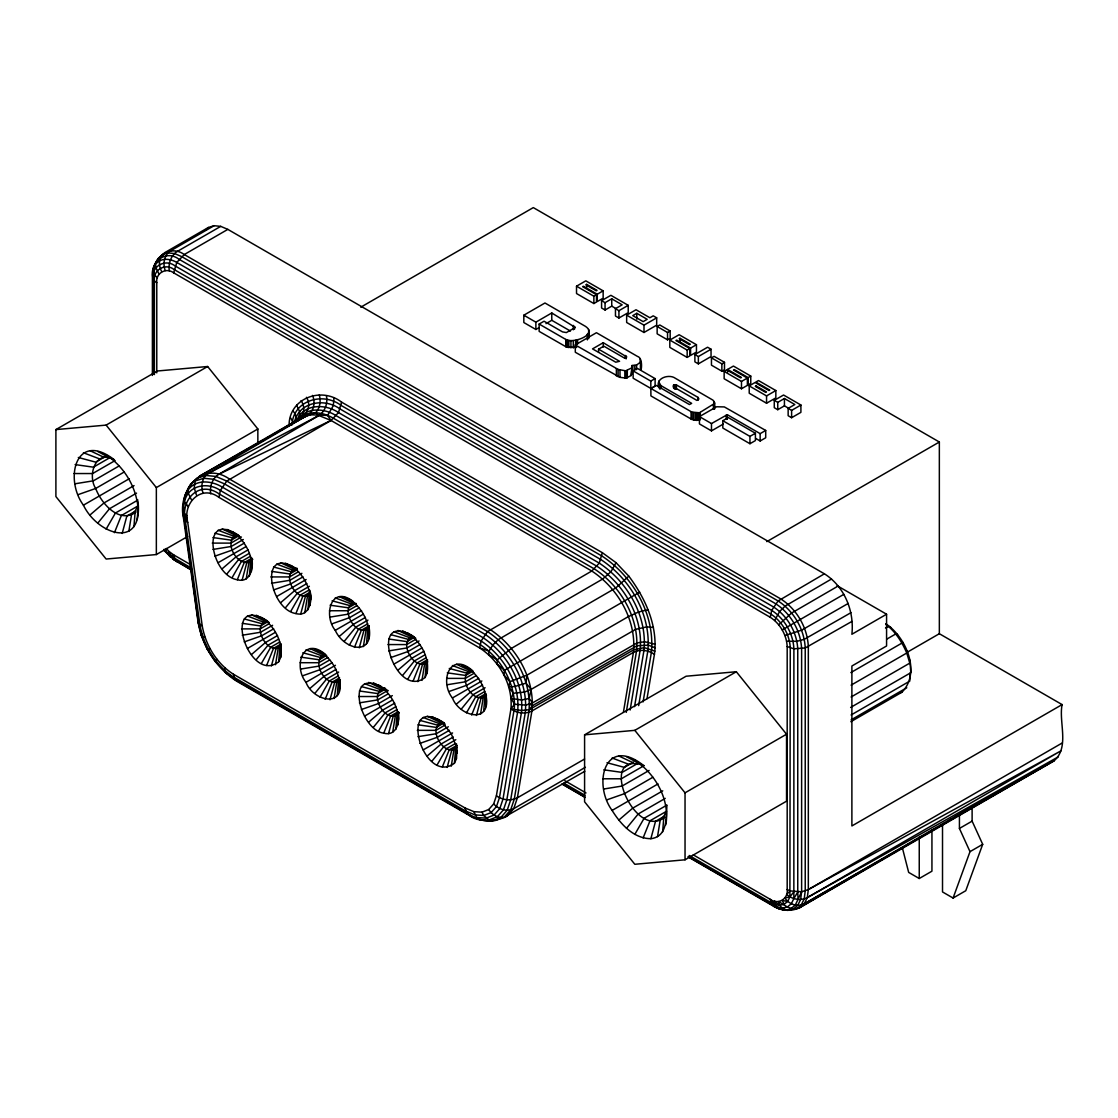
<?xml version="1.0" encoding="UTF-8"?>
<svg xmlns="http://www.w3.org/2000/svg" width="1118" height="1118" viewBox="0 0 1118 1118"><rect width="100%" height="100%" fill="white"/><g stroke="black" fill="none" stroke-linecap="round" stroke-linejoin="round"><path stroke-width="1.5" d="M688.926 857.059L774.872 906.474L782.195 908.123L787.351 906.991L791.334 903.721L793.85 898.565L793.892 648.817C793.151 633.487 784.598 618.673 771.686 610.358L175.107 265.93C165.212 258.3 151.237 266.363 152.9 278.759L152.9 374.209M114.106 459.61C76.164 430.458 63.866 478.574 83.417 505.182C97.685 534.795 143.244 550.238 138.031 501.465M237.309 579.739C249.999 583.442 254.024 567.804 251.69 558.273L244.213 562.592L237.309 579.739C210.212 575.477 199.381 509.095 238.805 535.48M278.675 661.786L280.66 657.384L280.967 644.052L279.919 646.386L278.675 661.786C248.266 685.334 220.316 592.833 266.769 620.476M295.893 613.558C308.568 617.262 312.607 601.624 310.259 592.093L302.782 596.411L295.893 613.558C268.795 609.296 257.965 542.915 297.388 569.3M325.352 654.296C303.006 635.569 292.944 666.188 305.983 682.301C312.956 700.944 345.476 709.064 339.509 679.534M353.316 601.582C331.068 584.155 323.018 615.473 335.26 630.342C344.023 650.047 374.809 657.188 368.842 625.912M383.754 733.142C396.443 736.86 400.482 721.208 398.134 711.691L390.657 716.009L383.754 733.142C360.094 730.278 343.981 667.795 381.266 686.578M425.119 677.466L427.104 673.078L427.425 659.732L426.363 662.066L425.119 677.466C394.71 701.028 366.76 608.527 413.213 636.17M454.411 763.245L456.396 758.856L456.703 745.51L455.655 747.844L454.411 763.245C422.814 786.765 396.359 692.168 443.832 722.703M471.796 669.989C449.45 651.249 439.388 681.882 452.427 697.981C459.4 716.638 491.92 724.744 485.953 695.228M642.794 764.852C604.852 735.686 592.554 783.802 612.105 810.424C620.602 824.106 633.501 838.57 650.872 838.696C667.656 836.627 666.146 817.705 666.915 805.114M647.001 698.68L654.421 654.407C648.468 650.089 640.055 648.971 633.431 652.381L531.916 710.978C525.292 714.388 516.893 713.27 510.94 708.952C513.106 684.943 499.55 660.962 479.692 647.937L218.946 497.384C201.1 483.856 182.22 503.701 187.712 522.344L202.246 625.968C205.67 645.352 216.766 663.617 233.494 674.28L465.158 808.035L473.892 811.654L481.97 812.171L488.734 809.516L493.667 803.912L496.392 795.792L510.94 708.952L514.518 704.242C513.679 680.401 499.914 657.496 480.055 644.569L219.31 494.016C198.711 479.594 180.222 500.151 185.378 521.128L199.912 624.752C203.63 645.813 215.676 665.657 233.844 677.229L465.521 810.983L475.01 814.924L483.773 815.469L491.123 812.604L496.49 806.511L499.453 797.693L514.28 708.728L514.518 704.242L511.206 698.498L513.344 693.272L508.83 686.871L509.892 681.687L503.994 675.048L504.428 670.283L497.133 664.022L497.286 659.844L511.415 648.37L615.836 587.928L628.791 576.133L616.032 562.675L602.35 552.697L341.605 402.159C321.285 386.157 288.612 398.427 289.087 425.804M465.158 808.035C468.149 824.05 496.713 822.205 507.153 816.126L513.749 808.649L517.382 797.819L531.916 710.978C535.159 679.059 516.586 646.875 490.271 629.616L229.525 479.077C201.911 459.833 177.399 491.333 183.436 517.802L197.984 621.44C201.883 645.547 215.942 667.935 236.583 681.128L468.246 814.868C477.973 819.564 491.165 824.539 501.13 817.929M654.421 654.407C658.097 626.192 645.421 598.228 628.791 576.133M309.952 605.439L310.077 590.444M456.396 758.856L456.521 743.861M885.722 623.704C906.223 637.274 921.162 672.379 901.988 692.182L850.84 721.711M616.032 562.675L611.001 571.689L602.728 578.998L498.39 639.524L492.94 644.904L488.971 651.067L488.79 654.729L497.286 659.844M488.734 809.516C491.962 814.631 497.971 818.39 504.148 817.272L510.688 809.865L514.294 799.132L528.828 712.292C532.28 680.555 513.511 648.789 487.532 631.614L226.786 481.075L215.928 476.45L205.824 475.457L197.131 478.141L188.83 486.931L184.177 498.656L183.352 511.834L198.459 623.215L201.645 636.366L204.985 637.246M154.396 374.558L154.396 280.842C152.914 269.871 165.296 262.73 174.059 269.494L770.623 613.922C782.055 621.273 789.629 634.381 790.272 647.965L789.895 896.888L787.687 901.415L784.179 904.294L779.665 905.287L773.223 903.833L689.149 855.48M191.038 569.914L174.296 560.006L164.066 550.517L164.164 549.287L171.613 556.498L190.745 567.734M133.936 526.676L135.18 511.275L137.458 506.244M249.384 576.008L250.628 560.607L251.69 558.273M307.953 609.827L309.211 594.427L310.259 592.093M337.245 695.606L338.488 680.205L339.551 677.871L332.074 682.19L325.184 699.323M366.536 643.647L367.78 628.246C355.021 638.588 337.902 603.902 355.887 603.482M395.828 729.425L397.072 714.025L398.134 711.691M483.689 711.286L484.946 695.885L485.995 693.551L478.518 697.87L471.628 715.017M662.625 831.904L663.868 816.503L666.146 811.472M693.244 854.851L770.26 899.333C777.807 905.147 788.456 898.998 787.184 889.565L787.184 646.581C786.625 634.898 780.098 623.62 770.26 617.29L173.695 272.862L176.784 262.437L184.26 254.541L227.834 229.386L824.399 573.813C844.467 586.433 854.418 611.071 851.888 634.255L886.574 614.229L886.574 645.98L851.888 666.007L851.888 825.95L1062.1 704.592C1058.55 722.326 1069.856 747.145 1054.05 760.841L799.412 907.816C791.334 911.575 781.664 911.016 774.019 906.488L687.933 856.793M218.946 497.384L220.358 490.467L226.786 481.075L331.026 420.466L338.502 412.57L341.605 402.159M602.35 552.697L599.262 563.123L591.785 571.019L487.532 631.614L481.117 641.005L479.692 647.937L488.971 651.067M770.26 617.29L771.686 610.358L778.1 600.967L824.399 573.813M655.218 644.275L644.653 641.746L637.176 642.892L532.559 702.873L529.191 698.457L531.12 689.401L526.033 683.084L526.899 675.188L628.414 616.577L638.56 612.021L648.133 609.659M156.772 372.867L156.772 282.63C155.5 273.183 166.149 267.034 173.695 272.862M137.137 519.577L138.227 507.544M187.223 515.705C179.383 511.792 185.029 502.317 184.749 495.959L190.465 484.318L199.619 476.114L298.632 419.208C308.205 409.635 323.214 412.011 333.765 418.467L594.51 569.02C621.063 586.419 639.789 618.869 636.519 651.081L626.262 712.376M251.368 571.619L252.039 558.399M280.66 657.384C283.329 641.858 274.273 625.828 261.458 617.415M339.229 691.203L339.914 679.52M368.521 639.258L369.206 626.038M397.812 725.037L398.497 711.803M427.104 673.078C429.773 657.538 420.717 641.522 407.902 633.095M485.687 706.897L486.358 695.214M665.825 824.818C670.143 799.719 655.525 773.852 634.814 760.24M910.262 672.938L909.772 681.114L851.105 714.975M152.397 375.438L152.397 276.523C150.525 261.822 165.869 249.216 178.978 259.236L775.557 603.664C790.719 613.419 800.767 630.818 801.62 648.817L801.62 891.787L800.642 899.431L797.749 905.356L793.179 909.102L787.351 906.991L778.729 901.597L779.665 905.287L782.195 908.123L787.268 910.401L799.412 907.816L895.979 851.483M799.412 907.816L804.233 903.861L807.294 897.614L808.328 889.565L808.328 646.581C807.42 627.603 796.827 609.254 780.839 598.969L184.26 254.541C171.236 244.926 155.57 255.687 153.222 269.704L155.067 275.349L157.345 277.907M128.822 531.399L131.547 514.629L135.18 511.275M246.226 578.942L248.951 562.172L250.628 560.607M275.517 664.707L278.242 647.937L279.919 646.386M304.795 612.762L307.52 595.992L309.211 594.427M334.086 698.526L336.811 681.756L338.488 680.205M363.378 646.581L366.103 629.811L369.122 628.064M392.67 732.346L395.395 715.576L397.072 714.025M421.961 680.401L424.686 663.631L426.363 662.066M451.253 766.165L453.978 749.395L455.655 747.844M480.53 714.22L483.255 697.45L484.946 695.885M657.524 836.641L660.249 819.871L663.868 816.503M658.837 387.834C655.106 378.667 667.222 374.39 673.805 377.381L712.977 400.16L714.5 402.55L714.514 409.328M224.746 667.809L224.704 672.016L232.516 677.173M623.453 711.97L633.431 652.381C636.673 620.448 618.1 588.278 591.785 571.019L331.026 420.466L318.896 415.519L315.737 412.682L298.632 419.208L252.458 446.781M630.133 710.014L640.111 650.41C643.465 617.415 624.263 584.169 597.068 566.323L336.322 415.784C324.486 407.958 305.032 406.686 297.458 420.913C305.13 415.7 312.579 407.106 306.458 397.309M634.549 706.632L643.954 650.438C647.434 616.172 627.505 581.639 599.262 563.123L338.502 412.57C325.464 403.626 303.775 403.654 296.829 420.172L295.208 413.912L293.056 410.991M638.671 705.64L647.797 651.151C651.445 615.235 630.538 579.04 600.939 559.615L340.193 409.076C324.555 397.421 298.017 401.907 294.23 423.261L290.54 417.922M643.088 701.894L651.361 652.507C655.204 614.662 633.193 576.525 601.987 556.065L341.242 405.527C323.242 391.524 293.042 400.216 291.994 424.952M641.285 361.561L636.561 365.069L632.089 365.502L631.209 375.48L626.192 378.094L620.001 377.367L575.295 352.254L575.295 344.931L596.439 332.717L637.539 356.446C644.96 358.347 639.566 381.35 640.53 362.763M641.187 369.415L641.159 367.962M631.209 375.48L632.089 365.502M183.352 507.362L183.422 514.35L187.279 517.872M202.037 634.074L201.352 635.359L207.403 649.544L209.918 648.552M299.107 418.272L299.694 411.801L296.605 405.177M183.422 510.143L183.604 516.935L187.447 520.08M122.183 533.454L126.837 516.097L135.837 510.884M242.103 580.214L246.757 562.843L252.78 559.363M271.394 665.979L276.048 648.622L280.562 646.008M300.686 614.034L305.34 596.663L309.854 594.049M329.978 699.798L334.631 682.441L339.145 679.828M359.255 647.853L363.909 630.482L368.437 627.869M388.547 733.618L393.201 716.261L399.238 712.781M417.839 681.673L422.492 664.302L427.02 661.688M447.13 767.437L451.784 750.08L456.298 747.467M476.422 715.492L481.075 698.121L485.589 695.508M650.872 838.696L655.525 821.325L664.525 816.126M907.257 651.193L906.768 653.024L909.772 663.128L851.105 697.003M942.516 824.623L942.516 891.94L953.081 898.047L970.005 851.65L982.694 844.328L972.115 821.129L972.115 807.392M982.694 844.328L965.77 890.725L953.081 898.047M774.648 620.476L779.679 611.462L785.129 606.082L831.512 579.012M114.441 532.685L121.331 515.552L137.849 506.007M266.601 665.503L273.491 648.37L281.037 644.01M354.462 647.378L361.366 630.231L368.898 625.884M413.045 681.197L419.949 664.05L427.481 659.704M442.337 766.962L449.226 749.829L456.773 745.468M643.13 837.927L650.019 820.78L666.538 811.249M658.837 381.979L660.934 385.626L691.679 403.374L689.429 404.534L656.35 385.43L650.914 388.575L655.106 385.934L655.106 378.611L637.442 368.409L633.137 370.896L633.137 378.219L691.832 412.081L699.463 412.78L714.514 403.472M790.286 910.29C784.403 909.325 776.213 910.387 773.223 903.833L774.648 901.192C775.585 909.032 784.403 911.715 790.915 908.654L795.303 905.063L801.62 891.787L808.328 889.565L1061.164 750.723L807.294 897.614C800.614 901.038 791.949 899.403 786.611 894.288L790.272 890.934L801.62 891.787M106.126 529.149L115.433 513.036L137.947 500.039M232.167 577.545L241.474 561.432L250.516 556.205M290.75 611.364L300.043 595.251L309.099 590.024M261.458 663.323L270.766 647.196L279.807 641.984M349.319 645.184L358.626 629.071L367.668 623.844M320.027 697.143L329.335 681.016L338.377 675.803M407.902 679.003L417.21 662.89L426.251 657.663M378.611 730.962L387.918 714.835L396.96 709.623M466.486 712.823L475.779 696.71L484.835 691.483M437.194 764.782L446.501 748.655L455.543 743.442M634.814 834.391L644.122 818.278L666.635 805.267M793.85 898.565L797.749 892.094L797.749 649.111C796.952 632.271 787.547 615.99 773.363 606.864L176.784 262.437C170.271 258.51 160.643 257.433 155.668 264.323L155.877 267.649L159.035 274.162M216.682 659.005L215.816 662.247L207.459 649.334M315.737 412.682C320.014 407.944 321.09 400.985 319.259 394.975M793.892 891.787L789.895 896.888L784.92 898.02C788.805 904.21 797.567 907.341 804.233 903.861L1054.05 760.841L1049.774 762.169M778.729 624.78L791.67 612.999L838.151 586.014M97.811 523.098L109.522 508.732L136.55 493.122M227.024 573.786L238.735 559.433L249.286 553.34M285.593 607.619L297.318 593.253L309.365 586.293M256.315 659.564L268.027 645.198L278.578 639.119M344.176 641.439L355.887 627.072L367.948 620.113M314.885 693.384L326.596 679.031L338.656 672.058M402.759 675.258L414.471 660.892L425.022 654.799M373.468 727.203L385.179 712.851L395.73 706.758M461.329 709.078L473.054 694.711L485.114 687.752M432.051 761.023L443.762 746.67L455.823 739.697M626.499 828.326L638.21 813.974L665.238 798.364M510.94 708.952L521.729 710.503L529.191 709.706L532.489 705.668L637.092 645.715L648.44 645.184L655.134 647.769M305.41 414.568L327.588 415.421L333.29 405.68L333.947 398.371M576.664 347.418L566.616 347.139L539.142 331.375L539.142 324.052L565.792 339.439C572.793 343.883 598.074 334.785 585.469 326.372L544.969 302.992L523.825 315.206L523.825 322.529L535.871 329.489L538.764 327.812M298.674 419.669C304.683 415.239 305.172 406.491 301.105 400.579M156.772 282.63C150.259 279.682 153.264 272.303 153.795 267.006L158.029 258.635L164.821 252.612L208.395 227.471L214.083 225.71L220.721 226.367L227.834 229.386M206.201 229.497L208.395 227.471M113.952 459.75C95.645 448.975 87.176 475.416 95.687 488.468C101.249 503.379 119.151 524.272 136.061 512.03M256.315 615.221L268.027 621.622C249.747 622.488 267.663 657.608 281.247 646.204M310.091 648.566L324.052 655.19C310.119 661.521 327.085 689.988 339.83 680.024M388.701 639.021L406.994 641.62L414.526 637.274C396.163 638.126 414.093 673.302 427.691 661.884M373.468 682.86L385.179 689.261C368.339 689.918 382.174 720.369 395.395 715.576M432.051 716.68L443.762 723.08C425.483 723.947 443.413 759.08 456.983 747.663M644.122 765.606C596.076 748.683 634.074 841.519 664.749 817.272M673.581 385.053L673.357 386.814L696.849 400.384L698.89 399L698.051 397.421L676.404 384.927L673.581 385.053L673.581 387.988M90.069 514.923L104.03 502.932L134.062 485.589M222.23 568.727L236.177 556.736L248.238 549.776M280.8 602.546L294.761 590.556L306.821 583.596M251.508 654.505L265.469 642.515L277.53 635.555M339.383 636.366L353.344 624.375L365.404 617.415M310.091 688.325L324.052 676.334L336.113 669.375M397.966 670.185L411.913 658.195L423.974 651.235M368.674 722.144L382.635 710.154L394.696 703.194M456.535 704.019L470.496 692.014L482.557 685.054M427.258 755.964L441.205 743.973L453.265 737.014M618.757 820.151L632.718 808.16L662.75 790.831M203.085 493.136C200.541 486.372 201.953 477.498 208.367 473.403L307.785 415.085C314.228 411.005 315.346 402.047 312.551 395.423M210.743 493.89C209.485 486.665 212.252 478.49 218.569 474.423L318.896 415.519C325.24 411.438 327.853 403.165 326.442 395.968M180.054 562.424L174.296 560.006L171.613 556.498L173.695 554.905L190.312 564.492M898.998 849.722L917.095 839.171M920.114 837.41L923.133 835.649M927.66 833.008L930.679 831.247M933.698 829.486L938.212 826.845M941.23 825.084L944.249 823.323M948.777 820.682L951.795 818.921M954.814 817.16L957.833 815.399M962.36 812.758L965.379 811.011M969.907 808.37L972.926 806.609M975.93 804.848L978.949 803.087M983.477 800.446L986.495 798.685M804.233 903.861L1058.411 756.788L807.294 897.614M160.461 256.665L163.466 254.932M214.083 225.71L170.523 250.865C164.094 254.946 162.683 263.82 165.226 270.584M220.721 226.367L177.147 251.522C170.83 255.589 168.063 263.764 169.307 270.989M187.698 536.458L156.352 554.556L106.126 559.042L55.9 496.56L55.9 429.591L157.414 370.994L207.641 366.508L257.853 428.991L257.853 442.728M55.9 429.591L106.126 425.106L207.641 366.508M360.779 307.198L533.3 207.599L939.344 442.015L939.344 633.71L1062.1 704.592M104.687 456.941L95.687 462.139L78.316 457.486M109.927 457.639L93.409 467.17L75.116 464.585M115.154 460.546L92.626 473.543L74.012 473.543M118.927 466.066L93.409 480.81L75.116 483.773M124.21 472.006L95.687 488.468L78.316 494.561M83.417 505.182L129.339 478.686M156.352 554.556L156.352 487.588L257.853 428.991M576.525 286.194L585.804 280.842L603.147 290.848L603.147 298.171L597.264 301.567L597.264 294.244L583.4 286.236L582.618 286.683L596.495 294.691L596.495 302.014L593.868 303.537L576.525 293.531L576.525 286.194L593.868 296.214L596.495 294.691M586.643 284.363L585.874 284.81L596.271 290.82L597.054 290.373L586.643 284.363L586.643 287.284M523.825 315.206L535.871 322.166L551.775 312.97L575.309 327.462L566.365 332.577L562.522 331.892L544.047 321.215L539.142 324.052M545.989 323.647L551.775 320.307L570.432 331.068M597.264 294.244L603.147 290.848M601.582 300.672L610.875 295.306L628.218 305.326L628.218 312.649L618.925 318.015L615.459 316.003L615.459 308.68L622.153 304.823L611.742 298.813L605.062 302.671L601.582 300.672L601.582 307.995L605.062 310.007L611.742 306.136L616.2 308.722M615.459 308.68L618.925 310.678L628.218 305.326M237.002 534.53C223.055 540.763 236.038 565.596 248.951 562.172M236.834 535.215L232.306 537.828L214.949 533.174M227.024 529.443L238.735 535.843L231.258 540.162L212.965 537.562M241.446 537.017L230.895 543.11L212.28 543.11M626.653 315.15L636.016 309.742L649.893 317.75L653.219 315.835L656.685 317.833L656.685 325.156L643.996 332.479L626.653 322.473L626.653 315.15L643.996 325.156L656.685 317.833M243.319 539.519L231.258 546.478L212.965 549.441M636.785 313.306L632.76 315.625L643.157 321.635L647.182 319.315L636.785 313.306L636.785 319.161M244.367 543.068L232.306 550.042L214.949 556.135M218.108 562.703L246.058 546.576M598.563 349.179L603.804 346.147L624.724 358.235L626.807 356.963L603.245 342.695L592.526 348.886L615.766 362.204L619.554 361.296L598.563 349.179L598.563 352.1M657.146 326.484L659.774 324.975L670.171 330.984L670.171 338.307L667.544 339.83L657.146 333.821L657.146 326.484L667.544 332.493L670.171 330.984M669.822 340.068L679.115 334.715L696.458 344.721L696.458 352.044L690.575 355.44L690.575 348.117L676.697 340.11L675.929 340.557L689.806 348.564L689.806 355.887L687.165 357.411L669.822 347.391L669.822 340.068L687.165 350.088L689.806 348.564M679.954 338.237L679.171 338.684L689.582 344.679L690.351 344.232L679.954 338.237L679.954 341.158M575.295 344.931L618.1 369.429L625.661 370.827L631.209 368.157M295.585 568.349C280.352 574.904 297.248 604.167 310.538 594.245M296.927 568.168L290.89 571.647L273.533 566.994M285.593 563.262L297.318 569.663L289.841 573.981L271.548 571.382M298.52 571.717L289.478 576.93L270.863 576.93M690.575 348.117L696.458 344.721M301.888 573.338L289.841 580.298L271.548 583.261M302.95 576.888L290.89 583.862L273.533 589.955M694.893 354.546L707.582 347.223L711.048 349.221L711.048 356.544L698.359 363.867L694.893 361.869L694.893 354.546L698.359 356.544L711.048 349.221M276.691 596.523L306.136 579.529M633.137 370.896L650.802 381.098L655.106 378.611M711.453 357.844L714.081 356.335L724.492 362.33L724.492 369.667L721.865 371.176L711.453 365.167L711.453 357.844L721.865 363.853L724.492 362.33M266.126 620.993L261.598 623.606L244.241 618.953M268.082 621.58L260.55 625.94L242.257 623.341M269.228 623.662L260.187 628.889L241.572 628.889M272.61 625.297L260.55 632.257L242.257 635.22M273.658 628.847L261.598 635.807L244.241 641.9M748.138 377.604L748.138 384.927L750.765 383.404L750.765 376.081L748.138 377.604L734.26 369.583L733.492 370.03L747.369 378.052L747.369 385.375L741.486 388.771L724.143 378.75L724.143 371.428L726.77 369.904L740.647 377.926L741.416 377.479L727.552 369.457L727.552 372.392M727.552 369.457L733.422 366.061L750.765 376.081M247.399 648.482L275.335 632.341M353.987 602.854L349.473 605.467L332.102 600.813M355.957 603.454L348.411 607.801L330.117 605.201M724.143 371.428L741.486 381.434L747.369 378.052M357.103 605.537L348.047 610.749L329.447 610.749M358.962 608.024L348.411 614.117L330.117 617.08M749.214 385.906L755.083 382.51L768.96 390.517L769.743 390.07L755.866 382.063L758.493 380.539L775.836 390.545L775.836 397.882L766.557 403.235L749.214 393.229L749.214 385.906L766.557 395.912L775.836 390.545M361.533 610.721L349.473 617.681L332.102 623.774M335.26 630.342L363.21 614.215M765.704 430.444L724.352 406.924L716.596 406.77L699.435 416.595L711.481 423.554L727.287 414.68L760.142 433.644L765.704 430.444L765.704 437.767L760.142 440.981L755.67 438.396M722.815 420.717L728.265 417.573L755.405 433.239L755.405 440.576L749.954 443.72L722.815 428.04L722.815 420.717L749.954 436.397L755.405 433.239M699.463 412.78L699.435 423.918L711.481 430.877L723.346 424.029M324.709 654.813L320.181 657.426L302.824 652.772M327.812 657.482L318.77 662.708L300.155 662.708M774.271 400.37L783.564 395.017L800.907 405.023L800.907 412.346L791.614 417.713L788.148 415.714L788.148 408.377L794.842 404.52L784.431 398.511L777.751 402.368L774.271 400.37L774.271 407.693L777.751 409.705L784.431 405.848L788.889 408.419M329.67 659.983L319.119 666.076L300.826 669.039M332.242 662.667L320.181 669.626L302.824 675.719M305.983 682.301L335.428 665.294M788.148 408.377L791.614 410.39L800.907 405.023M412.57 636.673L408.042 639.286L390.685 634.633M415.672 639.356L406.631 644.569L388.016 644.569M419.054 640.977L406.994 647.937L388.701 650.9M420.102 644.541L408.042 651.501L390.685 657.594M393.843 664.162L421.793 648.035M384.788 687.752L378.764 691.245L361.394 686.592M385.235 689.219L377.702 693.579L359.409 690.98M387.89 690.435L377.339 696.528L358.738 696.528M388.253 693.803L377.702 699.896L359.409 702.859M392.32 695.62L378.764 703.446L361.394 709.539M364.552 716.121L392.502 699.98M471.321 669.808C456.088 676.362 472.984 705.626 486.274 695.703M471.153 670.493L466.625 673.106L449.268 668.452M474.256 673.176L465.214 678.388L446.599 678.388M476.128 675.677L465.577 681.756L447.284 684.733M478.686 678.36L466.625 685.32L449.268 691.413M452.427 697.981L481.872 680.988M504.428 670.283L639.734 592.163M441.862 722.452L437.334 725.065L419.977 720.411M443.818 723.039L436.286 727.399L417.992 724.799M444.964 725.121L435.922 730.347L417.307 730.347M766.808 541.629L939.344 442.015M448.346 726.756L436.286 733.715L417.992 736.678M449.394 730.306L437.334 737.265L419.977 743.358M423.135 749.94L452.58 732.933M584.588 734.833L686.103 676.222L736.329 671.736L786.541 734.219L786.541 801.187L685.041 859.798L634.814 864.284L584.588 801.802L584.588 734.833L634.814 730.347L736.329 671.736M782.223 629.909L843.838 594.343M848.213 603.441L801.592 630.203L784.92 635.513M584.56 759.038L517.382 797.819C510.758 801.229 502.345 800.111 496.392 795.792M850.952 612.678L804.303 639.314L796.924 641.341L786.611 641.201M585.399 767.283L513.749 808.649C506.985 812.157 498.544 809.306 493.667 803.912M584.784 771.308L504.148 817.272M851.888 621.44L805.226 647.965L793.892 648.817L787.184 646.581M633.375 762.183L624.375 767.381L607.004 762.728M638.616 762.881L622.097 772.412L603.804 769.813M643.842 765.774L621.315 778.785L602.714 778.785M885.498 628.023L888.503 626.29L891.2 627.701M649.125 770.442L622.097 786.038L603.804 789.001M886.728 639.161L895.756 633.948L897.572 634.437M652.898 777.234L624.375 793.71L607.004 799.803M612.105 810.424L658.027 783.914M850.84 672.589L903.051 642.445M907.578 652.046L939.344 633.71M851.105 685.152L906.768 653.024C902.086 642.123 895.504 631.586 885.903 624.403M685.041 859.798L685.041 792.83L786.541 734.219M850.63 707.456L910.793 672.715L909.898 660.081M851.105 719.88L906.768 687.752M808.328 889.565L1062.1 743.051M970.005 851.65L959.426 828.452L972.115 821.129M902.603 848.744L908.668 872.403L919.248 878.51L931.937 871.188L931.937 829.766M199.619 476.114L307.785 415.085M526.899 675.188L509.892 681.687M208.367 473.403L318.896 415.519M218.569 474.423L331.026 420.466L327.588 415.421M514.518 704.242L525.865 705.109L532.559 702.873M529.191 709.706L633.794 649.768L644.345 647.643L654.869 651.151M526.033 683.084L515.091 686.438L508.83 686.871M238.735 535.843L233.997 536.263L218.108 530.239M297.318 569.663L292.567 570.082L276.691 564.059M898.872 693.146L901.988 692.182M529.191 698.457L521.729 699.994L511.206 698.498M650.802 381.098L650.914 395.912L691.832 419.418L696.57 420.368L700.273 419.753L700.273 412.43M164.066 550.517L165.939 550.853M793.179 909.102L796.435 908.948L801.201 905.035L804.205 898.886L805.226 890.934L805.226 647.965C804.331 629.224 793.878 611.113 778.1 600.967L181.535 256.539L174.506 253.548L167.966 252.906L162.348 254.638C158.323 259.418 158.784 266.475 161.733 271.674M513.344 693.272L524.468 692.084L531.12 689.401L635.723 629.308L646.903 626.877L653.415 627.436M166.247 548.477L169.307 551.705L169.545 556.303L172.228 557.505M774.019 906.488L778.841 908.515L771.993 905.021L770.26 899.333L773.223 903.833M447.284 672.84L465.577 675.44L473.11 671.093L461.329 664.735M300.826 657.16L319.119 659.76L326.666 655.4L314.885 649.041M787.687 901.415L782.223 900.507L784.179 904.294M238.777 681.798L224.704 672.016M83.417 452.762L99.306 458.785M335.26 597.878L351.15 603.916M393.843 631.712L409.733 637.735M452.427 665.531L468.302 671.555L470.496 670.87L456.535 664.26M247.399 616.018L263.289 622.041M612.105 757.99L627.995 764.013M305.983 649.837L321.858 655.861M364.552 683.657L380.441 689.68M423.135 717.476L439.025 723.5M466.569 813.317L479.049 819.354L492.102 820.878L500.822 817.468L507.181 810.257L510.702 799.789L525.236 712.949C528.604 682.008 510.297 651.039 484.988 634.311L224.229 483.759L213.65 479.259L203.797 478.28L195.329 480.894L194.197 487.881L196.516 495.162M787.184 889.565L790.272 890.934M529.471 704.242L532.489 705.668M90.069 450.708L104.03 457.318M222.23 528.968L236.177 535.592M280.8 562.787L294.761 569.411M339.383 596.621L353.344 603.231M397.966 630.44L411.913 637.05M618.757 755.936L632.718 762.56M251.508 614.746L265.469 621.37M368.674 682.385L382.635 689.009M427.258 716.205L441.205 722.829M187.712 522.344L183.925 519.577L183.632 513.008M202.246 625.968L198.459 623.215L198.04 616.102M232.167 531.637L240.063 536.836M413.045 636.855L415.798 638.294M266.601 621.161L269.354 622.614M378.611 685.054L387.89 690.966M437.194 718.874L445.09 724.073M97.811 451.476L109.522 457.863M344.176 597.096L354.42 602.686M402.759 630.915L414.471 637.302M626.499 756.704L638.21 763.105M691.79 412.053L691.832 419.418M837.172 585.706L886.574 614.229M564.856 780.741L586 792.941M563.793 783.103L584.938 795.317M183.072 564.171L187.6 566.784M699.589 862.383L702.607 864.13M760.002 897.265L764.53 899.878M192.03 570.18L172.549 558.721M562.061 783.816L584.714 796.896M562.578 784.417L585.231 797.497M383.935 688.115L386.59 689.652M470.44 815.553L234.906 679.562L233.494 674.28M177.455 562.061L175.428 560.593L173.695 554.905L169.307 551.705L171.613 556.498M466.486 666.915C478.043 674.35 485.701 687.612 486.358 701.349M349.319 599.276C360.89 606.711 368.535 619.973 369.206 633.71M290.75 565.456C300.644 571.703 307.296 582.268 309.952 593.56M106.126 455.012C124.797 467.017 137.165 488.44 138.227 510.619M320.027 651.235C331.599 658.67 339.257 671.932 339.914 685.655M235.018 679.017L237.519 680.876M774.648 901.192L779.665 905.287M442.337 722.619L451.253 733.701L456.396 746.964M383.754 688.8C392.194 696.738 398.036 707.778 398.497 719.475M237.309 535.396C245.75 543.334 251.578 554.374 252.039 566.071M164.947 550.978L170.984 557.351M188.313 506.845L184.624 501.507C187.936 485.002 208.004 481.69 220.358 490.467L481.117 641.005C504.036 656.168 520.611 684.202 517.564 712.208L503.016 799.049L499.83 808.524L494.072 815.05L486.176 818.138L476.771 817.551L473.892 811.654M634.814 730.347L685.041 792.83M106.126 425.106L156.352 487.588M191.471 499.844L188.313 493.331L188.103 490.005C196.097 478.937 211.568 480.656 222.049 486.973L482.794 637.512C507.069 653.555 524.621 683.252 521.393 712.921L506.859 799.761L503.477 809.795L497.384 816.713L489.027 819.983L483.773 815.469L481.97 812.171M185.672 528.003L186.161 531.469M186.888 536.64L187.377 540.106M189.068 552.194L189.557 555.646M191.248 567.734L191.737 571.186M192.464 576.371L192.939 579.823M194.644 591.911L195.133 595.377M797.749 892.094L798.07 899.389M959.426 814.729L959.426 828.452M919.248 837.089L919.248 878.51M791.614 410.39L791.614 417.713M784.431 398.511L784.431 405.848M777.751 402.368L777.751 409.705M766.557 395.912L766.557 403.235M760.142 433.644L760.142 440.981M749.954 436.397L749.954 443.72M741.486 381.434L741.486 388.771M727.287 414.68L727.287 419.082M726.98 414.722L726.98 419.124M726.7 414.806L726.7 419.194M726.309 414.988L726.309 419.39M721.865 363.853L721.865 371.176M714.5 402.55L714.5 408.405M714.234 404.129L714.234 408.531M713.997 401.362L713.885 408.909M713.41 404.842L713.41 409.244M711.481 423.554L711.481 430.877M698.694 412.947L698.694 420.27M698.359 356.544L698.359 363.867M698.051 397.421L698.051 400.356M697.702 413.045L697.702 420.382M696.57 413.045L696.57 420.368M695.075 412.891L695.075 420.214M693.37 412.556L693.37 419.879M691.078 411.773L691.078 419.096M687.165 350.088L687.165 357.411M676.404 384.927L676.404 389.33M676.194 384.844L676.194 389.246M675.971 384.802L675.971 389.19M675.635 384.76L675.635 389.148M674.559 384.76L674.559 389.162M674.028 384.871L674.028 387.806M673.791 384.955L673.791 387.876M667.544 332.493L667.544 339.83M660.934 385.626L660.934 388.547M659.941 384.83L659.941 389.232M659.313 383.921L659.313 386.842M658.991 381L658.963 387.359M643.996 325.156L643.996 332.479M640.977 362.428L640.977 369.751M640.768 362.609L640.768 369.932M640.167 358.878L640.167 361.813M636.561 365.069L636.561 369.457M636.24 365.181L636.24 369.583M634.186 365.432L634.186 371.302M631.782 366.844L631.782 374.167M627.296 370.407L627.296 377.744M626.765 370.645L626.765 377.968M626.136 355.957L626.136 358.892M626.192 370.771L626.192 378.094M625.661 370.827L625.661 378.15M625.381 355.468L625.381 358.403M624.934 370.841L624.934 378.163M620.001 370.044L620.001 377.367M618.925 310.678L618.925 318.015M618.1 369.429L618.1 376.752M616.381 368.647L616.381 375.983M611.742 298.813L611.742 306.136M605.062 302.671L605.062 310.007M603.245 342.695L603.245 347.083M593.868 296.214L593.868 303.537M589.018 330.537L589.116 337.329M588.627 329.489L588.711 338.712M588.152 333.485L588.152 337.874M587.369 334.03L587.369 339.886M577.559 339.69L577.559 344.078M576.664 340.096L576.664 344.484M575.63 340.361L575.63 347.684M574.498 326.33L574.498 329.265M573.31 325.408L573.31 329.796M573.296 340.627L573.296 347.95M570.935 340.599L570.935 347.922M568.866 340.375L568.866 347.698M567.539 340.096L567.539 347.418M566.616 339.816L566.616 347.139M565.792 339.439L565.792 346.762M551.775 312.97L551.775 320.307M535.871 322.166L535.871 329.489M457.066 750.234L457.066 753.294M310.622 595.279L310.622 599.891M756.089 385.934L755.307 386.381L765.718 392.39L766.487 391.943L756.089 385.934"/></g></svg>
